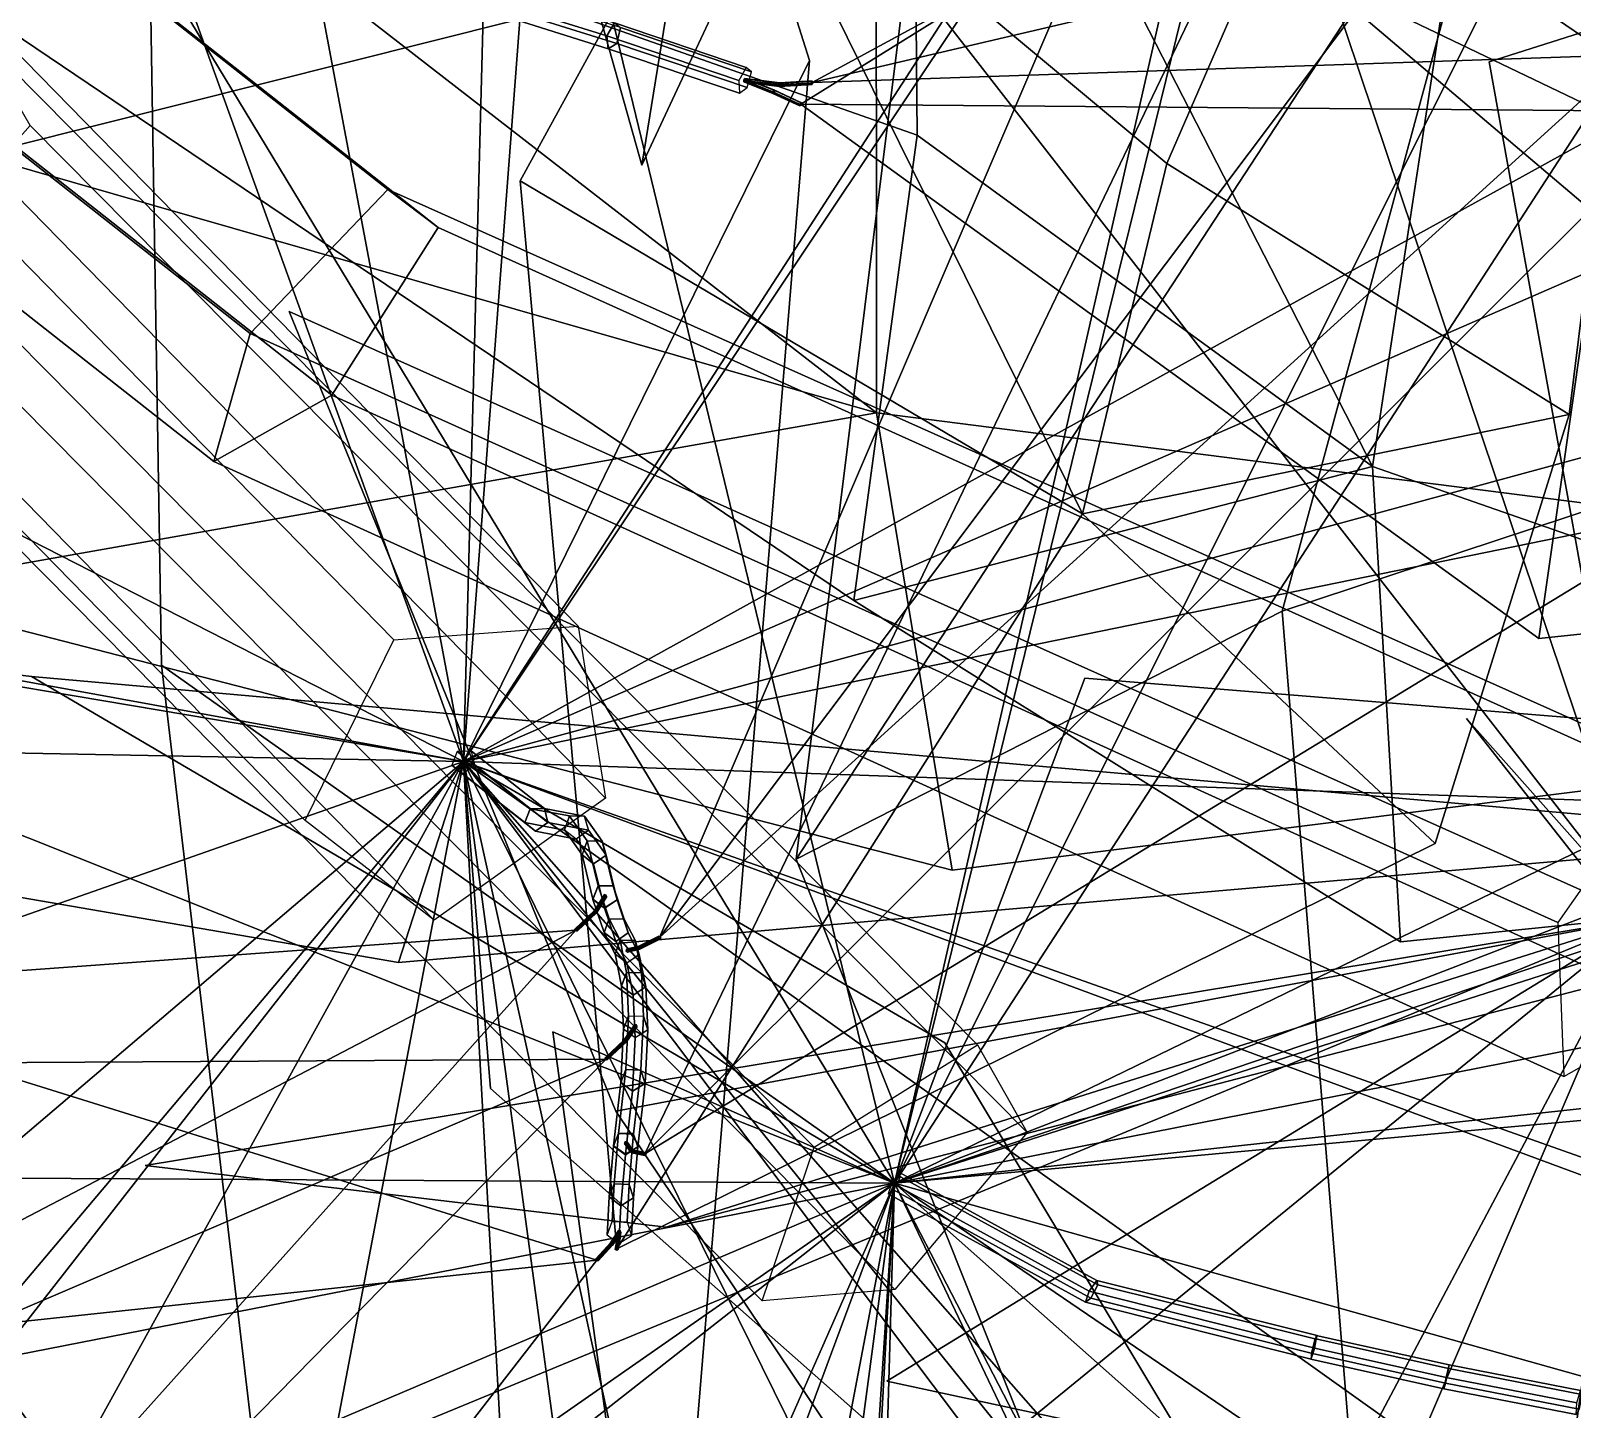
# Model space of a CAD drawing. Header units: metres. Extents: x -422 to 269, y -311 to 154.
# Drawn here: x 128.56 to 154.85, y -221.82 to -198.31 of the extents above; entities that cross this region are included whole.
import ezdxf

# ---------------------------------------------------------------- set-up
doc = ezdxf.new("R2010")
doc.units = ezdxf.units.M

msp = doc.modelspace()

# ---------------------------------------------------------------- linework, layer by layer
at = {"layer": 'coral-li_Intrnd', "color": 3}
for points in [[(114.0282, -184.7976, 537.6396), (134.6501, -201.0191, 545.933), (132.2999, -203.4733, 546.9768), (111.678, -187.2518, 538.6834)], [(114.8835, -185.4432, 534.2502), (135.5054, -201.6646, 542.5436), (134.6501, -201.0191, 545.933), (114.0282, -184.7976, 537.6396)], [(113.0699, -188.3023, 533.1677), (133.6918, -204.5238, 541.4611), (135.5054, -201.6646, 542.5436), (114.8835, -185.4432, 534.2502)], [(111.678, -187.2518, 538.6834), (132.2999, -203.4733, 546.9768), (131.6807, -205.6584, 544.2422), (111.0588, -189.437, 535.9489)], [(111.0588, -189.437, 535.9489), (131.6807, -205.6584, 544.2422), (133.6918, -204.5238, 541.4611), (113.0699, -188.3023, 533.1677)], [(122.9277, -196.6212, 485.042), (134.7501, -208.6966, 463.9868), (137.8966, -208.4634, 465.6243), (125.9061, -196.2074, 486.9379)], [(125.9061, -196.2074, 486.9379), (137.8966, -208.4634, 465.6243), (138.3589, -211.3991, 467.5747), (126.0947, -198.8492, 489.3089)], [(121.2478, -199.5226, 486.2236), (133.2383, -211.7786, 464.91), (134.7501, -208.6966, 463.9868), (122.9277, -196.6212, 485.042)], [(124.7593, -200.0053, 489.2169), (141.9223, -217.3534, 476.2458), (144.7081, -215.6092, 477.5998), (127.6453, -198.3667, 490.4904)], [(127.6453, -198.3667, 490.4904), (144.7081, -215.6092, 477.5998), (145.5522, -217.1019, 480.7136), (128.551, -199.9243, 493.5547)], [(126.0947, -198.8492, 489.3089), (138.3589, -211.3991, 467.5747), (135.4365, -213.4789, 467.1266), (123.1723, -200.9291, 488.8607)], [(123.1723, -200.9291, 488.8607), (135.4365, -213.4789, 467.1266), (133.2383, -211.7786, 464.91), (121.2478, -199.5226, 486.2236)], [(123.8734, -202.6236, 491.5464), (141.0364, -219.9717, 478.5753), (141.9223, -217.3534, 476.2458), (124.7593, -200.0053, 489.2169)], [(128.551, -199.9243, 493.5547), (145.5522, -217.1019, 480.7136), (143.2959, -219.7827, 481.313), (126.2332, -202.5401, 494.2036)], [(134.6501, -201.0191, 545.933), (156.5135, -210.7954, 557.7536), (154.6066, -213.5208, 559.0073), (132.2999, -203.4733, 546.9768)], [(135.5054, -201.6646, 542.5436), (157.8121, -211.7121, 554.5741), (156.5135, -210.7954, 557.7536), (134.6501, -201.0191, 545.933)], [(133.6918, -204.5238, 541.4611), (156.7199, -215.0128, 553.8331), (157.8121, -211.7121, 554.5741), (135.5054, -201.6646, 542.5436)], [(126.2332, -202.5401, 494.2036), (143.2959, -219.7827, 481.313), (141.0364, -219.9717, 478.5753), (123.8734, -202.6236, 491.5464)], [(132.2999, -203.4733, 546.9768), (154.6066, -213.5208, 559.0073), (154.7088, -216.1474, 556.6143), (131.6807, -205.6584, 544.2422)], [(131.6807, -205.6584, 544.2422), (154.7088, -216.1474, 556.6143), (156.7199, -215.0128, 553.8331), (133.6918, -204.5238, 541.4611)]]:
    msp.add_3dface(points, dxfattribs=at)
at = {"layer": 'coral-li_Leaf', "color": 3}
for points in [[(164.434, -180.301, 440.6852), (155.9403, -174.8747, 435.9138), (139.2848, -213.7786, 448.6687)], [(164.434, -180.301, 440.6852), (139.2848, -213.7786, 448.6687), (155.9403, -174.8747, 435.9138)], [(150.3257, -176.3147, 727.6476), (138.9841, -200.6021, 751.2706), (142.6259, -178.1101, 725.9176)], [(150.3257, -176.3147, 727.6476), (142.6259, -178.1101, 725.9176), (138.9841, -200.6021, 751.2706)], [(147.9365, -200.575, 369.3124), (158.2765, -176.7668, 347.2175), (140.4785, -194.3484, 369.1501)], [(147.9365, -200.575, 369.3124), (140.4785, -194.3484, 369.1501), (158.2765, -176.7668, 347.2175)], [(154.801, -204.853, 369.0269), (158.2765, -176.7668, 347.2175), (147.9365, -200.575, 369.3124)], [(154.801, -204.853, 369.0269), (147.9365, -200.575, 369.3124), (158.2765, -176.7668, 347.2175)], [(185.3113, -189.0283, 565.3973), (182.8347, -177.0024, 564.9059), (141.8842, -199.1936, 550.6661)], [(185.3113, -189.0283, 565.3973), (141.8842, -199.1936, 550.6661), (182.8347, -177.0024, 564.9059)], [(142.6259, -178.1101, 725.9176), (138.9841, -200.6021, 751.2706), (133.6053, -181.4691, 724.589)], [(142.6259, -178.1101, 725.9176), (133.6053, -181.4691, 724.589), (138.9841, -200.6021, 751.2706)], [(139.2848, -213.7786, 448.6687), (171.011, -184.9585, 442.4499), (164.434, -180.301, 440.6852)], [(139.2848, -213.7786, 448.6687), (164.434, -180.301, 440.6852), (171.011, -184.9585, 442.4499)], [(155.5637, -199.6781, 596.3804), (159.9138, -188.2433, 595.2313), (141.6915, -199.5627, 551.505)], [(155.5637, -199.6781, 596.3804), (141.6915, -199.5627, 551.505), (159.9138, -188.2433, 595.2313)], [(141.8842, -199.1936, 550.6661), (187.7474, -197.6353, 563.7755), (185.3113, -189.0283, 565.3973)], [(141.8842, -199.1936, 550.6661), (185.3113, -189.0283, 565.3973), (187.7474, -197.6353, 563.7755)], [(160.4986, -190.023, 694.9424), (157.2217, -205.7965, 716.7738), (153.8124, -193.7989, 691.9256)], [(160.4986, -190.023, 694.9424), (153.8124, -193.7989, 691.9256), (157.2217, -205.7965, 716.7738)], [(143.6749, -200.0892, 631.0791), (116.9084, -190.6794, 649.9719), (143.5912, -190.4221, 630.1004)], [(143.6749, -200.0892, 631.0791), (143.5912, -190.4221, 630.1004), (116.9084, -190.6794, 649.9719)], [(142.9868, -204.826, 603.4761), (125.834, -199.9098, 623.6126), (124.4763, -190.4844, 621.6798)], [(142.9868, -204.826, 603.4761), (124.4763, -190.4844, 621.6798), (125.834, -199.9098, 623.6126)], [(142.9868, -204.826, 603.4761), (124.4763, -190.4844, 621.6798), (142.9781, -193.7566, 602.1258)], [(142.9868, -204.826, 603.4761), (142.9781, -193.7566, 602.1258), (124.4763, -190.4844, 621.6798)], [(151.4421, -205.7424, 605.9479), (143.6749, -200.0892, 631.0791), (143.5912, -190.4221, 630.1004)], [(151.4421, -205.7424, 605.9479), (143.5912, -190.4221, 630.1004), (143.6749, -200.0892, 631.0791)], [(151.4421, -205.7424, 605.9479), (143.5912, -190.4221, 630.1004), (153.118, -194.7516, 605.0829)], [(151.4421, -205.7424, 605.9479), (153.118, -194.7516, 605.0829), (143.5912, -190.4221, 630.1004)], [(142.5965, -208.0308, 632.2065), (116.9084, -190.6794, 649.9719), (143.6749, -200.0892, 631.0791)], [(142.5965, -208.0308, 632.2065), (143.6749, -200.0892, 631.0791), (116.9084, -190.6794, 649.9719)], [(161.1089, -195.4103, 410.8528), (151.677, -191.1251, 406.7261), (139.0341, -217.4688, 439.8889)], [(161.1089, -195.4103, 410.8528), (139.0341, -217.4688, 439.8889), (151.677, -191.1251, 406.7261)], [(142.9868, -204.826, 603.4761), (142.9781, -193.7566, 602.1258), (174.4135, -208.8347, 574.9583)], [(142.9868, -204.826, 603.4761), (174.4135, -208.8347, 574.9583), (142.9781, -193.7566, 602.1258)], [(136.8029, -198.1367, 549.77), (119.7433, -202.4173, 594.1362), (122.6772, -193.8156, 594.3575)], [(136.8029, -198.1367, 549.77), (122.6772, -193.8156, 594.3575), (119.7433, -202.4173, 594.1362)], [(153.8124, -193.7989, 691.9256), (149.9014, -208.2104, 714.306), (141.6152, -212.4424, 711.5048)], [(153.8124, -193.7989, 691.9256), (141.6152, -212.4424, 711.5048), (149.9014, -208.2104, 714.306)], [(153.8124, -193.7989, 691.9256), (141.6152, -212.4424, 711.5048), (143.5195, -197.1215, 689.2107)], [(153.8124, -193.7989, 691.9256), (143.5195, -197.1215, 689.2107), (141.6152, -212.4424, 711.5048)], [(153.8124, -193.7989, 691.9256), (157.2217, -205.7965, 716.7738), (149.9014, -208.2104, 714.306)], [(153.8124, -193.7989, 691.9256), (149.9014, -208.2104, 714.306), (157.2217, -205.7965, 716.7738)], [(146.495, -206.5499, 395.5057), (140.4785, -194.3484, 369.1501), (136.9036, -200.8681, 395.2287)], [(146.495, -206.5499, 395.5057), (136.9036, -200.8681, 395.2287), (140.4785, -194.3484, 369.1501)], [(146.495, -206.5499, 395.5057), (147.9365, -200.575, 369.3124), (140.4785, -194.3484, 369.1501)], [(146.495, -206.5499, 395.5057), (140.4785, -194.3484, 369.1501), (147.9365, -200.575, 369.3124)], [(151.4421, -205.7424, 605.9479), (153.118, -194.7516, 605.0829), (169.5597, -212.0595, 567.8846)], [(151.4421, -205.7424, 605.9479), (169.5597, -212.0595, 567.8846), (153.118, -194.7516, 605.0829)], [(139.0341, -217.4688, 439.8889), (167.7665, -199.949, 412.625), (161.1089, -195.4103, 410.8528)], [(139.0341, -217.4688, 439.8889), (161.1089, -195.4103, 410.8528), (167.7665, -199.949, 412.625)], [(141.6915, -199.5627, 551.505), (154.2795, -208.6744, 596.6296), (155.5637, -199.6781, 596.3804)], [(141.6915, -199.5627, 551.505), (155.5637, -199.6781, 596.3804), (154.2795, -208.6744, 596.6296)], [(154.2795, -208.6744, 596.6296), (165.8538, -207.457, 624.1692), (155.5637, -199.6781, 596.3804)], [(154.2795, -208.6744, 596.6296), (155.5637, -199.6781, 596.3804), (165.8538, -207.457, 624.1692)], [(142.9868, -204.826, 603.4761), (125.7805, -207.8647, 625.1026), (125.834, -199.9098, 623.6126)], [(142.9868, -204.826, 603.4761), (125.834, -199.9098, 623.6126), (125.7805, -207.8647, 625.1026)], [(151.4421, -205.7424, 605.9479), (142.5965, -208.0308, 632.2065), (143.6749, -200.0892, 631.0791)], [(151.4421, -205.7424, 605.9479), (143.6749, -200.0892, 631.0791), (142.5965, -208.0308, 632.2065)], [(146.495, -206.5499, 395.5057), (154.801, -204.853, 369.0269), (147.9365, -200.575, 369.3124)], [(146.495, -206.5499, 395.5057), (147.9365, -200.575, 369.3124), (154.801, -204.853, 369.0269)], [(146.495, -206.5499, 395.5057), (136.9036, -200.8681, 395.2287), (138.5537, -219.0883, 435.4643)], [(146.495, -206.5499, 395.5057), (138.5537, -219.0883, 435.4643), (136.9036, -200.8681, 395.2287)], [(144.2723, -212.6285, 605.8279), (125.7805, -207.8647, 625.1026), (142.9868, -204.826, 603.4761)], [(144.2723, -212.6285, 605.8279), (142.9868, -204.826, 603.4761), (125.7805, -207.8647, 625.1026)], [(174.4135, -208.8347, 574.9583), (144.2723, -212.6285, 605.8279), (142.9868, -204.826, 603.4761)], [(174.4135, -208.8347, 574.9583), (142.9868, -204.826, 603.4761), (144.2723, -212.6285, 605.8279)], [(152.5131, -212.1748, 395.052), (154.801, -204.853, 369.0269), (146.495, -206.5499, 395.5057)], [(152.5131, -212.1748, 395.052), (146.495, -206.5499, 395.5057), (154.801, -204.853, 369.0269)], [(151.9211, -213.8495, 607.4003), (142.5965, -208.0308, 632.2065), (151.4421, -205.7424, 605.9479)], [(151.9211, -213.8495, 607.4003), (151.4421, -205.7424, 605.9479), (142.5965, -208.0308, 632.2065)], [(157.2217, -205.7965, 716.7738), (152.453, -239.559, 727.4468), (149.9014, -208.2104, 714.306)], [(157.2217, -205.7965, 716.7738), (149.9014, -208.2104, 714.306), (152.453, -239.559, 727.4468)], [(169.5597, -212.0595, 567.8846), (151.9211, -213.8495, 607.4003), (151.4421, -205.7424, 605.9479)], [(169.5597, -212.0595, 567.8846), (151.4421, -205.7424, 605.9479), (151.9211, -213.8495, 607.4003)], [(138.5537, -219.0883, 435.4643), (152.5131, -212.1748, 395.052), (146.495, -206.5499, 395.5057)], [(138.5537, -219.0883, 435.4643), (146.495, -206.5499, 395.5057), (152.5131, -212.1748, 395.052)], [(149.9014, -208.2104, 714.306), (152.453, -239.559, 727.4468), (141.6152, -212.4424, 711.5048)], [(149.9014, -208.2104, 714.306), (141.6152, -212.4424, 711.5048), (152.453, -239.559, 727.4468)], [(127.3443, -220.4424, 394.4506), (118.9953, -213.2855, 396.3019), (138.2136, -219.2778, 435.6509)], [(127.3443, -220.4424, 394.4506), (138.2136, -219.2778, 435.6509), (118.9953, -213.2855, 396.3019)], [(118.1013, -223.9748, 417.0608), (110.8488, -215.6206, 418.4616), (137.8554, -213.6531, 453.3955)], [(118.1013, -223.9748, 417.0608), (137.8554, -213.6531, 453.3955), (110.8488, -215.6206, 418.4616)], [(137.8554, -213.6531, 453.3955), (122.1775, -231.1473, 417.009), (118.1013, -223.9748, 417.0608)], [(137.8554, -213.6531, 453.3955), (118.1013, -223.9748, 417.0608), (122.1775, -231.1473, 417.009)], [(119.1187, -224.0979, 407.2563), (111.6856, -216.0029, 409.1471), (138.3721, -215.8492, 444.3808)], [(119.1187, -224.0979, 407.2563), (138.3721, -215.8492, 444.3808), (111.6856, -216.0029, 409.1471)], [(138.3721, -215.8492, 444.3808), (123.3414, -231.1681, 406.7613), (119.1187, -224.0979, 407.2563)], [(138.3721, -215.8492, 444.3808), (119.1187, -224.0979, 407.2563), (123.3414, -231.1681, 406.7613)], [(138.2136, -219.2778, 435.6509), (132.1949, -227.0433, 393.4693), (127.3443, -220.4424, 394.4506)], [(138.2136, -219.2778, 435.6509), (127.3443, -220.4424, 394.4506), (132.1949, -227.0433, 393.4693)], [(132.1949, -227.0433, 393.4693), (122.5225, -228.0207, 368.1387), (127.3443, -220.4424, 394.4506)], [(132.1949, -227.0433, 393.4693), (127.3443, -220.4424, 394.4506), (122.5225, -228.0207, 368.1387)]]:
    msp.add_3dface(points, dxfattribs=at)
at = {"layer": 'coral-li_Mrstm', "color": 3}
for points in [[(135.9411, -210.772, 465.8523), (136.6832, -182.5223, 452.6309), (130.988, -184.4766, 471.1493)], [(135.9411, -210.772, 465.8523), (130.988, -184.4766, 471.1493), (136.6832, -182.5223, 452.6309)], [(135.9411, -210.772, 465.8523), (141.8408, -198.819, 423.3811), (136.6832, -182.5223, 452.6309)], [(135.9411, -210.772, 465.8523), (136.6832, -182.5223, 452.6309), (141.8408, -198.819, 423.3811)], [(135.9411, -210.772, 465.8523), (126.5585, -184.8269, 464.1971), (137.7728, -186.672, 448.254)], [(135.9411, -210.772, 465.8523), (137.7728, -186.672, 448.254), (126.5585, -184.8269, 464.1971)], [(135.9411, -210.772, 465.8523), (137.7728, -186.672, 448.254), (162.57, -203.5373, 431.1024)], [(135.9411, -210.772, 465.8523), (162.57, -203.5373, 431.1024), (137.7728, -186.672, 448.254)], [(156.0703, -213.4488, 556.3506), (147.3, -187.3379, 554.0656), (156.5991, -187.5592, 571.2941)], [(156.0703, -213.4488, 556.3506), (156.5991, -187.5592, 571.2941), (147.3, -187.3379, 554.0656)], [(156.0703, -213.4488, 556.3506), (157.5318, -187.9786, 574.3098), (140.5372, -193.4867, 566.562)], [(156.0703, -213.4488, 556.3506), (140.5372, -193.4867, 566.562), (157.5318, -187.9786, 574.3098)], [(156.0703, -213.4488, 556.3506), (173.319, -192.044, 541.5953), (154.3851, -188.8018, 544.7866)], [(156.0703, -213.4488, 556.3506), (154.3851, -188.8018, 544.7866), (173.319, -192.044, 541.5953)], [(135.9411, -210.772, 465.8523), (148.7648, -190.9515, 480.2266), (163.1389, -198.9347, 469.5964)], [(135.9411, -210.772, 465.8523), (163.1389, -198.9347, 469.5964), (148.7648, -190.9515, 480.2266)], [(143.2935, -217.9674, 478.8818), (136.9174, -191.656, 473.3157), (155.8515, -192.9042, 468.4898)], [(143.2935, -217.9674, 478.8818), (155.8515, -192.9042, 468.4898), (136.9174, -191.656, 473.3157)], [(143.2935, -217.9674, 478.8818), (159.2751, -193.3539, 468.2908), (149.1943, -192.0246, 484.8979)], [(143.2935, -217.9674, 478.8818), (149.1943, -192.0246, 484.8979), (159.2751, -193.3539, 468.2908)], [(143.2935, -217.9674, 478.8818), (155.8515, -192.9042, 468.4898), (186.0596, -209.5366, 470.5761)], [(143.2935, -217.9674, 478.8818), (186.0596, -209.5366, 470.5761), (155.8515, -192.9042, 468.4898)], [(143.2935, -217.9674, 478.8818), (163.4281, -211.1597, 439.77), (159.2751, -193.3539, 468.2908)], [(143.2935, -217.9674, 478.8818), (159.2751, -193.3539, 468.2908), (163.4281, -211.1597, 439.77)], [(156.0703, -213.4488, 556.3506), (153.4314, -198.8391, 533.0372), (170.882, -193.2944, 539.9714)], [(156.0703, -213.4488, 556.3506), (170.882, -193.2944, 539.9714), (153.4314, -198.8391, 533.0372)], [(135.9411, -210.772, 465.8523), (162.0798, -196.3249, 474.877), (146.1344, -195.4997, 486.0238)], [(135.9411, -210.772, 465.8523), (146.1344, -195.4997, 486.0238), (162.0798, -196.3249, 474.877)], [(143.2935, -217.9674, 478.8818), (148.7204, -195.8946, 494.6064), (163.2923, -208.2563, 498.872)], [(143.2935, -217.9674, 478.8818), (163.2923, -208.2563, 498.872), (148.7204, -195.8946, 494.6064)], [(135.9411, -210.772, 465.8523), (173.836, -203.027, 443.8189), (162.0798, -196.3249, 474.877)], [(135.9411, -210.772, 465.8523), (162.0798, -196.3249, 474.877), (173.836, -203.027, 443.8189)], [(143.2935, -217.9674, 478.8818), (130.7907, -209.133, 451.6966), (130.5874, -196.9996, 466.9258)], [(143.2935, -217.9674, 478.8818), (130.5874, -196.9996, 466.9258), (130.7907, -209.133, 451.6966)], [(135.9411, -210.772, 465.8523), (109.0374, -206.2382, 450.7182), (111.7517, -198.4143, 468.3422)], [(135.9411, -210.772, 465.8523), (111.7517, -198.4143, 468.3422), (109.0374, -206.2382, 450.7182)], [(135.9411, -210.772, 465.8523), (139.5224, -227.0001, 412.003), (141.8408, -198.819, 423.3811)], [(135.9411, -210.772, 465.8523), (141.8408, -198.819, 423.3811), (139.5224, -227.0001, 412.003)], [(135.9411, -210.772, 465.8523), (163.1389, -198.9347, 469.5964), (175.0228, -225.2329, 450.6045)], [(135.9411, -210.772, 465.8523), (175.0228, -225.2329, 450.6045), (163.1389, -198.9347, 469.5964)], [(156.0703, -213.4488, 556.3506), (132.9682, -203.1006, 567.4469), (138.5382, -216.7387, 580.3436)], [(156.0703, -213.4488, 556.3506), (138.5382, -216.7387, 580.3436), (132.9682, -203.1006, 567.4469)], [(135.9411, -210.772, 465.8523), (163.2765, -211.7174, 416.5796), (173.836, -203.027, 443.8189)], [(135.9411, -210.772, 465.8523), (173.836, -203.027, 443.8189), (163.2765, -211.7174, 416.5796)], [(135.9411, -210.772, 465.8523), (162.57, -203.5373, 431.1024), (180.0814, -226.3964, 434.4926)], [(135.9411, -210.772, 465.8523), (180.0814, -226.3964, 434.4926), (162.57, -203.5373, 431.1024)], [(135.9411, -210.772, 465.8523), (108.7536, -205.8118, 466.2532), (112.3145, -210.3254, 447.537)], [(135.9411, -210.772, 465.8523), (112.3145, -210.3254, 447.537), (108.7536, -205.8118, 466.2532)], [(135.9411, -210.772, 465.8523), (119.9908, -229.6715, 428.8404), (109.0374, -206.2382, 450.7182)], [(135.9411, -210.772, 465.8523), (109.0374, -206.2382, 450.7182), (119.9908, -229.6715, 428.8404)], [(143.2935, -217.9674, 478.8818), (118.6369, -208.1422, 471.1722), (128.5684, -209.3222, 454.3401)], [(143.2935, -217.9674, 478.8818), (128.5684, -209.3222, 454.3401), (118.6369, -208.1422, 471.1722)], [(143.2935, -217.9674, 478.8818), (163.2923, -208.2563, 498.872), (176.1441, -240.3233, 498.6316)], [(143.2935, -217.9674, 478.8818), (176.1441, -240.3233, 498.6316), (163.2923, -208.2563, 498.872)], [(143.2935, -217.9674, 478.8818), (134.5983, -241.3802, 442.0346), (130.7907, -209.133, 451.6966)], [(143.2935, -217.9674, 478.8818), (130.7907, -209.133, 451.6966), (134.5983, -241.3802, 442.0346)], [(143.2935, -217.9674, 478.8818), (128.5684, -209.3222, 454.3401), (158.7299, -212.007, 437.7091)], [(143.2935, -217.9674, 478.8818), (158.7299, -212.007, 437.7091), (128.5684, -209.3222, 454.3401)], [(143.2935, -217.9674, 478.8818), (165.3509, -210.8835, 499.779), (146.5361, -209.3545, 504.5595)], [(143.2935, -217.9674, 478.8818), (146.5361, -209.3545, 504.5595), (165.3509, -210.8835, 499.779)], [(143.2935, -217.9674, 478.8818), (186.0596, -209.5366, 470.5761), (197.407, -233.1626, 482.9749)], [(143.2935, -217.9674, 478.8818), (197.407, -233.1626, 482.9749), (186.0596, -209.5366, 470.5761)], [(156.0703, -213.4488, 556.3506), (165.0875, -225.3356, 528.95), (153.0464, -210.0405, 529.4568)], [(156.0703, -213.4488, 556.3506), (153.0464, -210.0405, 529.4568), (165.0875, -225.3356, 528.95)], [(135.9411, -210.772, 465.8523), (112.3145, -210.3254, 447.537), (134.8329, -214.204, 421.6257)], [(135.9411, -210.772, 465.8523), (134.8329, -214.204, 421.6257), (112.3145, -210.3254, 447.537)], [(135.9411, -210.772, 465.8523), (117.0901, -234.9193, 471.7643), (114.83, -218.1814, 481.4556)], [(135.9411, -210.772, 465.8523), (114.83, -218.1814, 481.4556), (117.0901, -234.9193, 471.7643)], [(135.9411, -210.772, 465.8523), (138.2781, -253.2352, 452.7031), (117.0901, -234.9193, 471.7643)], [(135.9411, -210.772, 465.8523), (117.0901, -234.9193, 471.7643), (138.2781, -253.2352, 452.7031)], [(135.9411, -210.772, 465.8523), (119.5633, -224.7058, 483.2172), (121.5162, -236.8713, 468.0009)], [(135.9411, -210.772, 465.8523), (121.5162, -236.8713, 468.0009), (119.5633, -224.7058, 483.2172)], [(135.9411, -210.772, 465.8523), (141.4249, -251.2669, 427.045), (119.9908, -229.6715, 428.8404)], [(135.9411, -210.772, 465.8523), (119.9908, -229.6715, 428.8404), (141.4249, -251.2669, 427.045)], [(135.9411, -210.772, 465.8523), (121.5162, -236.8713, 468.0009), (129.986, -242.0091, 434.9043)], [(135.9411, -210.772, 465.8523), (129.986, -242.0091, 434.9043), (121.5162, -236.8713, 468.0009)], [(135.9411, -210.772, 465.8523), (129.986, -242.0091, 434.9043), (139.5224, -227.0001, 412.003)], [(135.9411, -210.772, 465.8523), (139.5224, -227.0001, 412.003), (129.986, -242.0091, 434.9043)], [(135.9411, -210.772, 465.8523), (134.8329, -214.204, 421.6257), (163.2765, -211.7174, 416.5796)], [(135.9411, -210.772, 465.8523), (163.2765, -211.7174, 416.5796), (134.8329, -214.204, 421.6257)], [(135.9411, -210.772, 465.8523), (175.0228, -225.2329, 450.6045), (166.3726, -251.2084, 441.0583)], [(135.9411, -210.772, 465.8523), (166.3726, -251.2084, 441.0583), (175.0228, -225.2329, 450.6045)], [(135.9411, -210.772, 465.8523), (166.3726, -251.2084, 441.0583), (138.2781, -253.2352, 452.7031)], [(135.9411, -210.772, 465.8523), (138.2781, -253.2352, 452.7031), (166.3726, -251.2084, 441.0583)], [(135.9411, -210.772, 465.8523), (144.1498, -215.5743, 491.8037), (152.7474, -229.8718, 481.5562)], [(135.9411, -210.772, 465.8523), (152.7474, -229.8718, 481.5562), (144.1498, -215.5743, 491.8037)], [(135.9411, -210.772, 465.8523), (152.7474, -229.8718, 481.5562), (154.6823, -248.7862, 452.7115)], [(135.9411, -210.772, 465.8523), (154.6823, -248.7862, 452.7115), (152.7474, -229.8718, 481.5562)], [(135.9411, -210.772, 465.8523), (154.6823, -248.7862, 452.7115), (141.4249, -251.2669, 427.045)], [(135.9411, -210.772, 465.8523), (141.4249, -251.2669, 427.045), (154.6823, -248.7862, 452.7115)], [(135.9411, -210.772, 465.8523), (180.0814, -226.3964, 434.4926), (172.0586, -236.5193, 462.1)], [(135.9411, -210.772, 465.8523), (172.0586, -236.5193, 462.1), (180.0814, -226.3964, 434.4926)], [(135.9411, -210.772, 465.8523), (172.0586, -236.5193, 462.1), (150.367, -228.7, 486.9207)], [(135.9411, -210.772, 465.8523), (150.367, -228.7, 486.9207), (172.0586, -236.5193, 462.1)], [(135.9411, -210.772, 465.8523), (150.367, -228.7, 486.9207), (136.4005, -216.3528, 492.5484)], [(135.9411, -210.772, 465.8523), (136.4005, -216.3528, 492.5484), (150.367, -228.7, 486.9207)], [(143.2935, -217.9674, 478.8818), (187.2875, -213.1911, 474.0653), (165.3509, -210.8835, 499.779)], [(143.2935, -217.9674, 478.8818), (165.3509, -210.8835, 499.779), (187.2875, -213.1911, 474.0653)], [(156.0703, -213.4488, 556.3506), (167.7164, -211.3619, 599.2632), (139.3961, -218.7198, 582.1883)], [(156.0703, -213.4488, 556.3506), (139.3961, -218.7198, 582.1883), (167.7164, -211.3619, 599.2632)], [(143.2935, -217.9674, 478.8818), (151.7815, -235.7842, 426.0951), (163.4281, -211.1597, 439.77)], [(143.2935, -217.9674, 478.8818), (163.4281, -211.1597, 439.77), (151.7815, -235.7842, 426.0951)], [(143.2935, -217.9674, 478.8818), (158.7299, -212.007, 437.7091), (187.0527, -213.9677, 443.5965)], [(143.2935, -217.9674, 478.8818), (187.0527, -213.9677, 443.5965), (158.7299, -212.007, 437.7091)], [(143.2935, -217.9674, 478.8818), (187.0527, -213.9677, 443.5965), (187.2875, -213.1911, 474.0653)], [(143.2935, -217.9674, 478.8818), (187.2875, -213.1911, 474.0653), (187.0527, -213.9677, 443.5965)], [(156.0703, -213.4488, 556.3506), (139.3961, -218.7198, 582.1883), (130.5107, -217.6644, 564.8931)], [(156.0703, -213.4488, 556.3506), (130.5107, -217.6644, 564.8931), (139.3961, -218.7198, 582.1883)], [(156.0703, -213.4488, 556.3506), (130.5869, -223.9645, 554.3667), (142.0934, -239.8058, 554.3959)], [(156.0703, -213.4488, 556.3506), (142.0934, -239.8058, 554.3959), (130.5869, -223.9645, 554.3667)], [(156.0703, -213.4488, 556.3506), (143.8056, -242.0711, 554.4165), (138.0685, -228.1478, 542.0708)], [(156.0703, -213.4488, 556.3506), (138.0685, -228.1478, 542.0708), (143.8056, -242.0711, 554.4165)], [(156.0703, -213.4488, 556.3506), (138.5382, -216.7387, 580.3436), (157.3485, -244.7453, 587.7814)], [(156.0703, -213.4488, 556.3506), (157.3485, -244.7453, 587.7814), (138.5382, -216.7387, 580.3436)], [(156.0703, -213.4488, 556.3506), (142.0934, -239.8058, 554.3959), (173.3935, -253.8586, 550.3541)], [(156.0703, -213.4488, 556.3506), (173.3935, -253.8586, 550.3541), (142.0934, -239.8058, 554.3959)], [(156.0703, -213.4488, 556.3506), (143.1613, -221.3458, 533.2223), (161.9684, -225.3995, 529.5876)], [(156.0703, -213.4488, 556.3506), (161.9684, -225.3995, 529.5876), (143.1613, -221.3458, 533.2223)], [(156.0703, -213.4488, 556.3506), (159.3209, -248.2714, 583.8879), (143.8056, -242.0711, 554.4165)], [(156.0703, -213.4488, 556.3506), (143.8056, -242.0711, 554.4165), (159.3209, -248.2714, 583.8879)], [(143.2935, -217.9674, 478.8818), (137.4616, -215.3852, 505.775), (140.1056, -234.6497, 503.4867)], [(143.2935, -217.9674, 478.8818), (140.1056, -234.6497, 503.4867), (137.4616, -215.3852, 505.775)], [(143.2935, -217.9674, 478.8818), (119.1238, -236.929, 473.4338), (116.2003, -217.8137, 475.7241)], [(143.2935, -217.9674, 478.8818), (116.2003, -217.8137, 475.7241), (119.1238, -236.929, 473.4338)], [(143.2935, -217.9674, 478.8818), (118.9712, -222.7236, 491.1181), (118.8927, -234.9745, 475.8454)], [(143.2935, -217.9674, 478.8818), (118.8927, -234.9745, 475.8454), (118.9712, -222.7236, 491.1181)], [(143.2935, -217.9674, 478.8818), (118.8927, -234.9745, 475.8454), (131.6688, -244.3435, 445.1451)], [(143.2935, -217.9674, 478.8818), (131.6688, -244.3435, 445.1451), (118.8927, -234.9745, 475.8454)], [(143.2935, -217.9674, 478.8818), (140.8707, -262.4133, 478.4692), (119.1238, -236.929, 473.4338)], [(143.2935, -217.9674, 478.8818), (119.1238, -236.929, 473.4338), (140.8707, -262.4133, 478.4692)], [(143.2935, -217.9674, 478.8818), (140.6783, -237.66, 502.9393), (126.2616, -225.2017, 498.9222)], [(143.2935, -217.9674, 478.8818), (126.2616, -225.2017, 498.9222), (140.6783, -237.66, 502.9393)], [(143.2935, -217.9674, 478.8818), (131.6688, -244.3435, 445.1451), (151.7815, -235.7842, 426.0951)], [(143.2935, -217.9674, 478.8818), (151.7815, -235.7842, 426.0951), (131.6688, -244.3435, 445.1451)], [(143.2935, -217.9674, 478.8818), (140.0079, -268.666, 454.4938), (134.5983, -241.3802, 442.0346)], [(143.2935, -217.9674, 478.8818), (134.5983, -241.3802, 442.0346), (140.0079, -268.666, 454.4938)], [(143.2935, -217.9674, 478.8818), (142.0213, -262.1599, 482.6771), (140.0079, -268.666, 454.4938)], [(143.2935, -217.9674, 478.8818), (140.0079, -268.666, 454.4938), (142.0213, -262.1599, 482.6771)], [(143.2935, -217.9674, 478.8818), (140.1056, -234.6497, 503.4867), (142.0213, -262.1599, 482.6771)], [(143.2935, -217.9674, 478.8818), (142.0213, -262.1599, 482.6771), (140.1056, -234.6497, 503.4867)], [(143.2935, -217.9674, 478.8818), (173.4262, -244.6859, 497.8456), (140.6783, -237.66, 502.9393)], [(143.2935, -217.9674, 478.8818), (140.6783, -237.66, 502.9393), (173.4262, -244.6859, 497.8456)], [(143.2935, -217.9674, 478.8818), (168.6317, -267.0214, 490.1781), (140.8707, -262.4133, 478.4692)], [(143.2935, -217.9674, 478.8818), (140.8707, -262.4133, 478.4692), (168.6317, -267.0214, 490.1781)], [(143.2935, -217.9674, 478.8818), (197.407, -233.1626, 482.9749), (173.4262, -244.6859, 497.8456)], [(143.2935, -217.9674, 478.8818), (173.4262, -244.6859, 497.8456), (197.407, -233.1626, 482.9749)], [(143.2935, -217.9674, 478.8818), (176.1441, -240.3233, 498.6316), (168.6317, -267.0214, 490.1781)], [(143.2935, -217.9674, 478.8818), (168.6317, -267.0214, 490.1781), (176.1441, -240.3233, 498.6316)]]:
    msp.add_3dface(points, dxfattribs=at)
at = {"layer": 'coral-li_Petiole', "color": 3}
for points in [[(136.3278, -197.4928, 548.879), (138.5156, -198.1768, 550.0163), (138.3863, -198.3979, 550.1321), (136.1985, -197.7138, 548.9948)], [(136.3685, -197.8428, 548.5902), (138.5563, -198.5268, 549.7275), (138.6201, -198.2561, 549.7677), (136.4323, -197.572, 548.6304)], [(136.1985, -197.7138, 548.9948), (138.3863, -198.3979, 550.1321), (138.4096, -198.6158, 549.9562), (136.2218, -197.9317, 548.8188)], [(136.2218, -197.9317, 548.8188), (138.4096, -198.6158, 549.9562), (138.5563, -198.5268, 549.7275), (136.3685, -197.8428, 548.5902)], [(138.5156, -198.1768, 550.0163), (140.7634, -198.9379, 551.0046), (140.6367, -199.1597, 551.1219), (138.3863, -198.3979, 550.1321)], [(138.6201, -198.2561, 549.7677), (140.851, -199.0121, 550.748), (140.7634, -198.9379, 551.0046), (138.5156, -198.1768, 550.0163)], [(138.3863, -198.3979, 550.1321), (140.6367, -199.1597, 551.1219), (140.6448, -199.3729, 550.939), (138.4096, -198.6158, 549.9562)], [(138.5563, -198.5268, 549.7275), (140.7793, -199.2803, 550.7045), (140.851, -199.0121, 550.748), (138.6201, -198.2561, 549.7677)], [(138.4096, -198.6158, 549.9562), (140.6448, -199.3729, 550.939), (140.7793, -199.2803, 550.7045), (138.5563, -198.5268, 549.7275)], [(140.7389, -199.1234, 550.9173), (141.2347, -199.3199, 551.1959), (141.2144, -199.3498, 551.211), (140.7186, -199.1534, 550.9324)], [(140.7186, -199.1534, 550.9324), (141.2144, -199.3498, 551.211), (141.2165, -199.3799, 551.186), (140.7207, -199.1834, 550.9073)], [(140.7207, -199.1834, 550.9073), (141.2165, -199.3799, 551.186), (141.2386, -199.3682, 551.155), (140.7428, -199.1718, 550.8763)], [(140.7345, -199.1574, 550.9364), (141.3312, -199.2351, 550.9343), (141.3274, -199.2637, 550.9078), (140.7307, -199.186, 550.9099)], [(140.7307, -199.186, 550.9099), (141.3274, -199.2637, 550.9078), (141.3294, -199.247, 550.8717), (140.7328, -199.1693, 550.8738)], [(140.7328, -199.1693, 550.8738), (141.3294, -199.247, 550.8717), (141.3345, -199.2085, 550.8768), (140.7378, -199.1307, 550.8788)], [(140.7389, -199.1234, 550.9173), (141.3356, -199.2012, 550.9152), (141.3312, -199.2351, 550.9343), (140.7345, -199.1574, 550.9364)], [(140.7378, -199.1307, 550.8788), (141.3345, -199.2085, 550.8768), (141.3356, -199.2012, 550.9152), (140.7389, -199.1234, 550.9173)], [(140.7538, -199.1347, 550.8829), (141.2496, -199.3312, 551.1615), (141.2347, -199.3199, 551.1959), (140.7389, -199.1234, 550.9173)], [(140.7428, -199.1718, 550.8763), (141.2386, -199.3682, 551.155), (141.2496, -199.3312, 551.1615), (140.7538, -199.1347, 550.8829)], [(141.3312, -199.2351, 550.9343), (141.8974, -199.1979, 550.6965), (141.8886, -199.2263, 550.6711), (141.3274, -199.2637, 550.9078)], [(141.3274, -199.2637, 550.9078), (141.8886, -199.2263, 550.6711), (141.8735, -199.209, 550.6385), (141.3294, -199.247, 550.8717)], [(141.3294, -199.247, 550.8717), (141.8735, -199.209, 550.6385), (141.8735, -199.1704, 550.6446), (141.3345, -199.2085, 550.8768)], [(141.3356, -199.2012, 550.9152), (141.8882, -199.1635, 550.6802), (141.8974, -199.1979, 550.6965), (141.3312, -199.2351, 550.9343)], [(141.3345, -199.2085, 550.8768), (141.8735, -199.1704, 550.6446), (141.8882, -199.1635, 550.6802), (141.3356, -199.2012, 550.9152)], [(141.2347, -199.3199, 551.1959), (141.6955, -199.5327, 551.5191), (141.6727, -199.5616, 551.5326), (141.2144, -199.3498, 551.211)], [(141.2144, -199.3498, 551.211), (141.6727, -199.5616, 551.5326), (141.6758, -199.592, 551.5082), (141.2165, -199.3799, 551.186)], [(141.2165, -199.3799, 551.186), (141.6758, -199.592, 551.5082), (141.7009, -199.5817, 551.4791), (141.2386, -199.3682, 551.155)], [(141.2496, -199.3312, 551.1615), (141.7128, -199.5451, 551.4863), (141.6955, -199.5327, 551.5191), (141.2347, -199.3199, 551.1959)], [(141.2386, -199.3682, 551.155), (141.7009, -199.5817, 551.4791), (141.7128, -199.5451, 551.4863), (141.2496, -199.3312, 551.1615)], [(135.7401, -210.8378, 465.8004), (136.9861, -211.8163, 462.2163), (137.0792, -211.581, 462.1844), (135.8332, -210.6024, 465.7685)], [(135.9228, -210.9828, 465.9035), (137.1688, -211.9613, 462.3194), (136.9861, -211.8163, 462.2163), (135.7401, -210.8378, 465.8004)], [(135.8332, -210.6024, 465.7685), (137.0792, -211.581, 462.1844), (137.3203, -211.5784, 462.2675), (136.0744, -210.5999, 465.8517)], [(136.1325, -210.8336, 465.9357), (137.3785, -211.8121, 462.3516), (137.1688, -211.9613, 462.3194), (135.9228, -210.9828, 465.9035)], [(136.0744, -210.5999, 465.8517), (137.3203, -211.5784, 462.2675), (137.3785, -211.8121, 462.3516), (136.1325, -210.8336, 465.9357)], [(136.9861, -211.8163, 462.2163), (137.6647, -211.9427, 458.3774), (137.7479, -211.7017, 458.3841), (137.0792, -211.581, 462.1844)], [(137.0792, -211.581, 462.1844), (137.7479, -211.7017, 458.3841), (137.999, -211.7049, 458.4287), (137.3203, -211.5784, 462.2675)], [(137.3203, -211.5784, 462.2675), (137.999, -211.7049, 458.4287), (138.0734, -211.9479, 458.45), (137.3785, -211.8121, 462.3516)], [(137.1688, -211.9613, 462.3194), (137.8637, -212.0971, 458.4178), (137.6647, -211.9427, 458.3774), (136.9861, -211.8163, 462.2163)], [(137.3785, -211.8121, 462.3516), (138.0734, -211.9479, 458.45), (137.8637, -212.0971, 458.4178), (137.1688, -211.9613, 462.3194)], [(137.6623, -211.942, 458.3959), (137.9614, -212.3663, 456.1325), (138.0492, -212.1291, 456.0996), (137.75, -211.7048, 458.363)], [(137.75, -211.7048, 458.363), (138.0492, -212.1291, 456.0996), (138.302, -212.1319, 456.1335), (138.0028, -211.7076, 458.397)], [(138.0028, -211.7076, 458.397), (138.302, -212.1319, 456.1335), (138.3728, -212.3709, 456.1877), (138.0736, -211.9465, 458.4511)], [(137.86, -212.0936, 458.4505), (138.1591, -212.5179, 456.187), (137.9614, -212.3663, 456.1325), (137.6623, -211.942, 458.3959)], [(138.0736, -211.9465, 458.4511), (138.3728, -212.3709, 456.1877), (138.1591, -212.5179, 456.187), (137.86, -212.0936, 458.4505)], [(137.9614, -212.3663, 456.1325), (138.1479, -213.1251, 453.9653), (138.2385, -212.8976, 453.8938), (138.0492, -212.1291, 456.0996)], [(138.0492, -212.1291, 456.0996), (138.2385, -212.8976, 453.8938), (138.4924, -212.9017, 453.9171), (138.302, -212.1319, 456.1335)], [(138.302, -212.1319, 456.1335), (138.4924, -212.9017, 453.9171), (138.5612, -213.1317, 454.0032), (138.3728, -212.3709, 456.1877)], [(138.1591, -212.5179, 456.187), (138.3451, -213.2718, 454.0335), (138.1479, -213.1251, 453.9653), (137.9614, -212.3663, 456.1325)], [(138.3728, -212.3709, 456.1877), (138.5612, -213.1317, 454.0032), (138.3451, -213.2718, 454.0335), (138.1591, -212.5179, 456.187)], [(138.1484, -213.1269, 453.9606), (138.3371, -213.6925, 451.7162), (138.4255, -213.4588, 451.6648), (138.2368, -212.8932, 453.9091)], [(138.2368, -212.8932, 453.9091), (138.4255, -213.4588, 451.6648), (138.6795, -213.4627, 451.6871), (138.4909, -212.8971, 453.9314)], [(138.4909, -212.8971, 453.9314), (138.6795, -213.4627, 451.6871), (138.7505, -213.6988, 451.7525), (138.5619, -213.1332, 453.9969)], [(138.347, -213.2773, 454.0152), (138.5357, -213.8429, 451.7708), (138.3371, -213.6925, 451.7162), (138.1484, -213.1269, 453.9606)], [(138.3328, -213.0677, 453.9749), (138.1642, -213.3412, 453.5977), (138.1738, -213.3185, 453.5769), (138.3425, -213.045, 453.9541)], [(138.3571, -213.0885, 453.9792), (138.1884, -213.362, 453.6019), (138.1642, -213.3412, 453.5977), (138.3328, -213.0677, 453.9749)], [(138.3425, -213.045, 453.9541), (138.1738, -213.3185, 453.5769), (138.2042, -213.3251, 453.5681), (138.3728, -213.0515, 453.9453)], [(138.3822, -213.0784, 453.9606), (138.2135, -213.3519, 453.5833), (138.1884, -213.362, 453.6019), (138.3571, -213.0885, 453.9792)], [(138.3728, -213.0515, 453.9453), (138.2042, -213.3251, 453.5681), (138.2135, -213.3519, 453.5833), (138.3822, -213.0784, 453.9606)], [(138.5619, -213.1332, 453.9969), (138.7505, -213.6988, 451.7525), (138.5357, -213.8429, 451.7708), (138.347, -213.2773, 454.0152)], [(138.1642, -213.3412, 453.5977), (137.8376, -213.6463, 453.4154), (137.8403, -213.6318, 453.3867), (138.1738, -213.3185, 453.5769)], [(138.1884, -213.362, 453.6019), (137.8593, -213.6702, 453.4167), (137.8376, -213.6463, 453.4154), (138.1642, -213.3412, 453.5977)], [(138.1738, -213.3185, 453.5769), (137.8403, -213.6318, 453.3867), (137.8636, -213.6465, 453.3701), (138.2042, -213.3251, 453.5681)], [(138.2135, -213.3519, 453.5833), (137.8756, -213.6703, 453.3883), (137.8593, -213.6702, 453.4167), (138.1884, -213.362, 453.6019)], [(138.2042, -213.3251, 453.5681), (137.8636, -213.6465, 453.3701), (137.8756, -213.6703, 453.3883), (138.2135, -213.3519, 453.5833)], [(138.3371, -213.6925, 451.7162), (138.5249, -214.0583, 449.4255), (138.6112, -213.8203, 449.3947), (138.4255, -213.4588, 451.6648)], [(138.4255, -213.4588, 451.6648), (138.6112, -213.8203, 449.3947), (138.8653, -213.8239, 449.416), (138.6795, -213.4627, 451.6871)], [(138.6795, -213.4627, 451.6871), (138.8653, -213.8239, 449.416), (138.9385, -214.0642, 449.4604), (138.7505, -213.6988, 451.7525)], [(138.5357, -213.8429, 451.7708), (138.725, -214.2113, 449.4663), (138.5249, -214.0583, 449.4255), (138.3371, -213.6925, 451.7162)], [(138.7505, -213.6988, 451.7525), (138.9385, -214.0642, 449.4604), (138.725, -214.2113, 449.4663), (138.5357, -213.8429, 451.7708)], [(138.5243, -214.0564, 449.4372), (138.6344, -214.6083, 447.1843), (138.7217, -214.3745, 447.1313), (138.6115, -213.8226, 449.3842)], [(138.6115, -213.8226, 449.3842), (138.7217, -214.3745, 447.1313), (138.9763, -214.3792, 447.1449), (138.8662, -213.8273, 449.3978)], [(138.7101, -214.0045, 449.4208), (138.9207, -213.9547, 448.975), (138.9286, -213.9242, 448.9821), (138.718, -213.9741, 449.4279)], [(138.7343, -214.0237, 449.4301), (138.9448, -213.9739, 448.9843), (138.9207, -213.9547, 448.975), (138.7101, -214.0045, 449.4208)], [(138.718, -213.9741, 449.4279), (138.9286, -213.9242, 448.9821), (138.9578, -213.9243, 448.9959), (138.7472, -213.9742, 449.4417)], [(138.7576, -214.0047, 449.4432), (138.9681, -213.9548, 448.9974), (138.9448, -213.9739, 448.9843), (138.7343, -214.0237, 449.4301)], [(138.7472, -213.9742, 449.4417), (138.9578, -213.9243, 448.9959), (138.9681, -213.9548, 448.9974), (138.7576, -214.0047, 449.4432)], [(138.8662, -213.8273, 449.3978), (138.9763, -214.3792, 447.1449), (139.0488, -214.6159, 447.2064), (138.9387, -214.064, 449.4594)], [(138.9207, -213.9547, 448.975), (139.2679, -213.7842, 448.6477), (139.2693, -213.7563, 448.6639), (138.9286, -213.9242, 448.9821)], [(138.9448, -213.9739, 448.9843), (139.2897, -213.8044, 448.6603), (139.2679, -213.7842, 448.6477), (138.9207, -213.9547, 448.975)], [(138.9286, -213.9242, 448.9821), (139.2693, -213.7563, 448.6639), (139.292, -213.759, 448.6867), (138.9578, -213.9243, 448.9959)], [(138.9681, -213.9548, 448.9974), (139.3048, -213.7886, 448.6848), (139.2897, -213.8044, 448.6603), (138.9448, -213.9739, 448.9843)], [(138.9578, -213.9243, 448.9959), (139.292, -213.759, 448.6867), (139.3048, -213.7886, 448.6848), (138.9681, -213.9548, 448.9974)], [(138.7242, -214.2077, 449.4841), (138.8343, -214.7596, 447.2311), (138.6344, -214.6083, 447.1843), (138.5243, -214.0564, 449.4372)], [(138.9387, -214.064, 449.4594), (139.0488, -214.6159, 447.2064), (138.8343, -214.7596, 447.2311), (138.7242, -214.2077, 449.4841)], [(138.6344, -214.6083, 447.1843), (138.6666, -215.3405, 444.9933), (138.7541, -215.1129, 444.9185), (138.7217, -214.3745, 447.1313)], [(138.7217, -214.3745, 447.1313), (138.7541, -215.1129, 444.9185), (139.009, -215.1193, 444.9244), (138.9763, -214.3792, 447.1449)], [(138.9763, -214.3792, 447.1449), (139.009, -215.1193, 444.9244), (139.0814, -215.351, 445.0028), (139.0488, -214.6159, 447.2064)], [(138.8343, -214.7596, 447.2311), (138.8666, -215.4898, 445.046), (138.6666, -215.3405, 444.9933), (138.6344, -214.6083, 447.1843)], [(139.0488, -214.6159, 447.2064), (139.0814, -215.351, 445.0028), (138.8666, -215.4898, 445.046), (138.8343, -214.7596, 447.2311)], [(138.6667, -215.3367, 445.0045), (138.6215, -216.2495, 442.8697), (138.7086, -216.0298, 442.7739), (138.7538, -215.1169, 444.9087)], [(138.8517, -215.2854, 444.99), (138.6734, -215.5448, 444.6072), (138.6823, -215.5212, 444.5871), (138.8606, -215.2619, 444.9698)], [(138.8762, -215.3063, 444.9926), (138.6978, -215.5656, 444.6099), (138.6734, -215.5448, 444.6072), (138.8517, -215.2854, 444.99)], [(138.8606, -215.2619, 444.9698), (138.6823, -215.5212, 444.5871), (138.7124, -215.5272, 444.5771), (138.8907, -215.2679, 444.9599)], [(138.9007, -215.2952, 444.9738), (138.7223, -215.5546, 444.591), (138.6978, -215.5656, 444.6099), (138.8762, -215.3063, 444.9926)], [(138.7538, -215.1169, 444.9087), (138.7086, -216.0298, 442.7739), (138.9635, -216.0386, 442.7722), (139.0087, -215.1257, 444.907)], [(138.8907, -215.2679, 444.9599), (138.7124, -215.5272, 444.5771), (138.7223, -215.5546, 444.591), (138.9007, -215.2952, 444.9738)], [(139.0087, -215.1257, 444.907), (138.9635, -216.0386, 442.7722), (139.0363, -216.2639, 442.867), (139.0815, -215.351, 445.0018)], [(138.6734, -215.5448, 444.6072), (138.3541, -215.8441, 444.4009), (138.3567, -215.8276, 444.3734), (138.6823, -215.5212, 444.5871)], [(138.6978, -215.5656, 444.6099), (138.3763, -215.8676, 444.4008), (138.3541, -215.8441, 444.4009), (138.6734, -215.5448, 444.6072)], [(138.6823, -215.5212, 444.5871), (138.3567, -215.8276, 444.3734), (138.3805, -215.8407, 444.3559), (138.7124, -215.5272, 444.5771)], [(138.7223, -215.5546, 444.591), (138.3928, -215.8654, 444.3726), (138.3763, -215.8676, 444.4008), (138.6978, -215.5656, 444.6099)], [(138.7124, -215.5272, 444.5771), (138.3805, -215.8407, 444.3559), (138.3928, -215.8654, 444.3726), (138.7223, -215.5546, 444.591)], [(138.867, -215.4834, 445.063), (138.8218, -216.3962, 442.9282), (138.6215, -216.2495, 442.8697), (138.6667, -215.3367, 445.0045)], [(139.0815, -215.351, 445.0018), (139.0363, -216.2639, 442.867), (138.8218, -216.3962, 442.9282), (138.867, -215.4834, 445.063)], [(138.6215, -216.2495, 442.8697), (138.4999, -217.3283, 440.8303), (138.5857, -217.1181, 440.7141), (138.7086, -216.0298, 442.7739)], [(138.7086, -216.0298, 442.7739), (138.5857, -217.1181, 440.7141), (138.8403, -217.1299, 440.7051), (138.9635, -216.0386, 442.7722)], [(138.9635, -216.0386, 442.7722), (138.8403, -217.1299, 440.7051), (138.9143, -217.3475, 440.8157), (139.0363, -216.2639, 442.867)], [(138.8218, -216.3962, 442.9282), (138.7007, -217.472, 440.8942), (138.4999, -217.3283, 440.8303), (138.6215, -216.2495, 442.8697)], [(139.0363, -216.2639, 442.867), (138.9143, -217.3475, 440.8157), (138.7007, -217.472, 440.8942), (138.8218, -216.3962, 442.9282)], [(138.4997, -217.3331, 440.8213), (138.422, -218.2021, 438.6692), (138.5082, -217.9806, 438.5766), (138.5859, -217.1116, 440.7287)], [(138.5859, -217.1116, 440.7287), (138.5082, -217.9806, 438.5766), (138.763, -217.99, 438.5712), (138.8407, -217.121, 440.7233)], [(138.8407, -217.121, 440.7233), (138.763, -217.99, 438.5712), (138.8366, -218.2173, 438.6604), (138.9144, -217.3484, 440.8125)], [(138.7004, -217.4814, 440.8739), (138.6227, -218.3504, 438.7218), (138.422, -218.2021, 438.6692), (138.4997, -217.3331, 440.8213)], [(138.9144, -217.3484, 440.8125), (138.8366, -218.2173, 438.6604), (138.6227, -218.3504, 438.7218), (138.7004, -217.4814, 440.8739)], [(138.683, -217.2891, 440.7894), (138.7862, -217.4341, 440.3269), (138.7964, -217.4043, 440.3198), (138.6932, -217.2594, 440.7823)], [(138.7081, -217.3061, 440.8003), (138.8114, -217.451, 440.3378), (138.7862, -217.4341, 440.3269), (138.683, -217.2891, 440.7894)], [(138.6932, -217.2594, 440.7823), (138.7964, -217.4043, 440.3198), (138.828, -217.4026, 440.3263), (138.7247, -217.2576, 440.7888)], [(138.7343, -217.2863, 440.8), (138.8376, -217.4313, 440.3375), (138.8114, -217.451, 440.3378), (138.7081, -217.3061, 440.8003)], [(138.7247, -217.2576, 440.7888), (138.828, -217.4026, 440.3263), (138.8376, -217.4313, 440.3375), (138.7343, -217.2863, 440.8)], [(138.7862, -217.4341, 440.3269), (139.0111, -217.4797, 439.8784), (139.0185, -217.4483, 439.8791), (138.7964, -217.4043, 440.3198)], [(138.7964, -217.4043, 440.3198), (139.0185, -217.4483, 439.8791), (139.0473, -217.445, 439.8932), (138.828, -217.4026, 440.3263)], [(138.828, -217.4026, 440.3263), (139.0473, -217.445, 439.8932), (139.0579, -217.4743, 439.9015), (138.8376, -217.4313, 440.3375)], [(138.8114, -217.451, 440.3378), (139.0352, -217.4961, 439.8922), (139.0111, -217.4797, 439.8784), (138.7862, -217.4341, 440.3269)], [(138.8376, -217.4313, 440.3375), (139.0579, -217.4743, 439.9015), (139.0352, -217.4961, 439.8922), (138.8114, -217.451, 440.3378)], [(143.2466, -217.9615, 478.6693), (146.6116, -219.8063, 477.8757), (146.7399, -219.628, 478.0053), (143.3749, -217.7833, 478.799)], [(143.3915, -217.8577, 479.0423), (146.7565, -219.7025, 478.2487), (146.6386, -219.9274, 478.2717), (143.2736, -218.0827, 479.0654)], [(143.3749, -217.7833, 478.799), (146.7399, -219.628, 478.0053), (146.7565, -219.7025, 478.2487), (143.3915, -217.8577, 479.0423)], [(138.422, -218.2021, 438.6692), (138.3887, -218.8508, 436.4291), (138.475, -218.6206, 436.3613), (138.5082, -217.9806, 438.5766)], [(138.6227, -218.3504, 438.7218), (138.5896, -219.0026, 436.47), (138.3887, -218.8508, 436.4291), (138.422, -218.2021, 438.6692)], [(138.5082, -217.9806, 438.5766), (138.475, -218.6206, 436.3613), (138.7299, -218.6279, 436.3596), (138.763, -217.99, 438.5712)], [(138.763, -217.99, 438.5712), (138.7299, -218.6279, 436.3596), (138.8036, -218.8628, 436.4264), (138.8366, -218.2173, 438.6604)], [(143.183, -218.1494, 478.8365), (146.548, -219.9941, 478.0428), (146.6116, -219.8063, 477.8757), (143.2466, -217.9615, 478.6693)], [(143.2736, -218.0827, 479.0654), (146.6386, -219.9274, 478.2717), (146.548, -219.9941, 478.0428), (143.183, -218.1494, 478.8365)], [(138.8366, -218.2173, 438.6604), (138.8036, -218.8628, 436.4264), (138.5896, -219.0026, 436.47), (138.6227, -218.3504, 438.7218)], [(138.4377, -219.0124, 435.9938), (138.1916, -219.278, 435.6675), (138.1981, -219.2559, 435.6448), (138.4474, -218.9862, 435.9775)], [(138.4474, -218.9862, 435.9775), (138.1981, -219.2559, 435.6448), (138.2258, -219.264, 435.6306), (138.4784, -218.9902, 435.9697)], [(138.4784, -218.9902, 435.9697), (138.2258, -219.264, 435.6306), (138.2368, -219.291, 435.6442), (138.4882, -219.0188, 435.981)], [(138.5727, -218.7979, 436.4196), (138.4377, -219.0124, 435.9938), (138.4474, -218.9862, 435.9775), (138.5824, -218.7718, 436.4034)], [(138.5976, -218.8182, 436.4219), (138.4626, -219.0327, 435.9961), (138.4377, -219.0124, 435.9938), (138.5727, -218.7979, 436.4196)], [(138.5824, -218.7718, 436.4034), (138.4474, -218.9862, 435.9775), (138.4784, -218.9902, 435.9697), (138.6134, -218.7757, 436.3955)], [(138.6232, -218.8043, 436.4068), (138.4882, -219.0188, 435.981), (138.4626, -219.0327, 435.9961), (138.5976, -218.8182, 436.4219)], [(138.6134, -218.7757, 436.3955), (138.4784, -218.9902, 435.9697), (138.4882, -219.0188, 435.981), (138.6232, -218.8043, 436.4068)], [(138.5544, -218.9448, 435.9388), (138.5273, -219.0952, 435.468), (138.5381, -219.0665, 435.4582), (138.5652, -218.9159, 435.9296)], [(138.5798, -218.9641, 435.9437), (138.5527, -219.1145, 435.4727), (138.5273, -219.0952, 435.468), (138.5544, -218.9448, 435.9388)], [(138.5652, -218.9159, 435.9296), (138.5381, -219.0665, 435.4582), (138.5703, -219.0678, 435.4568), (138.5975, -218.917, 435.9287)], [(138.6068, -218.9466, 435.9374), (138.5797, -219.0973, 435.4657), (138.5527, -219.1145, 435.4727), (138.5798, -218.9641, 435.9437)], [(138.5715, -218.8007, 436.4126), (138.5544, -218.9448, 435.9388), (138.5652, -218.9159, 435.9296), (138.5824, -218.7718, 436.4034)], [(138.5969, -218.82, 436.4175), (138.5798, -218.9641, 435.9437), (138.5544, -218.9448, 435.9388), (138.5715, -218.8007, 436.4126)], [(138.5824, -218.7718, 436.4034), (138.5652, -218.9159, 435.9296), (138.5975, -218.917, 435.9287), (138.6146, -218.7729, 436.4026)], [(138.5975, -218.917, 435.9287), (138.5703, -219.0678, 435.4568), (138.5797, -219.0973, 435.4657), (138.6068, -218.9466, 435.9374)], [(138.6239, -218.8025, 436.4113), (138.6068, -218.9466, 435.9374), (138.5798, -218.9641, 435.9437), (138.5969, -218.82, 436.4175)], [(138.6146, -218.7729, 436.4026), (138.5975, -218.917, 435.9287), (138.6068, -218.9466, 435.9374), (138.6239, -218.8025, 436.4113)], [(138.4626, -219.0327, 435.9961), (138.2154, -219.2998, 435.6674), (138.1916, -219.278, 435.6675), (138.4377, -219.0124, 435.9938)], [(138.4882, -219.0188, 435.981), (138.2368, -219.291, 435.6442), (138.2154, -219.2998, 435.6674), (138.4626, -219.0327, 435.9961)], [(146.6116, -219.8063, 477.8757), (150.4588, -220.78, 478.2444), (150.4989, -220.5672, 478.3793), (146.7399, -219.628, 478.0053)], [(146.7565, -219.7025, 478.2487), (150.4612, -220.6205, 478.6259), (150.3975, -220.8667, 478.6457), (146.6386, -219.9274, 478.2717)], [(146.7399, -219.628, 478.0053), (150.4989, -220.5672, 478.3793), (150.4612, -220.6205, 478.6259), (146.7565, -219.7025, 478.2487)], [(146.548, -219.9941, 478.0428), (150.3952, -220.9678, 478.4116), (150.4588, -220.78, 478.2444), (146.6116, -219.8063, 477.8757)], [(146.6386, -219.9274, 478.2717), (150.3975, -220.8667, 478.6457), (150.3952, -220.9678, 478.4116), (146.548, -219.9941, 478.0428)], [(150.4337, -220.7748, 478.2436), (152.6999, -221.2788, 478.1867), (152.7501, -221.0679, 478.3212), (150.484, -220.564, 478.378)], [(150.484, -220.564, 478.378), (152.7501, -221.0679, 478.3212), (152.7431, -221.1275, 478.5691), (150.4769, -220.6236, 478.6259)], [(150.395, -220.968, 478.4123), (152.6612, -221.4719, 478.3555), (152.6999, -221.2788, 478.1867), (150.4337, -220.7748, 478.2436)], [(150.4769, -220.6236, 478.6259), (152.7431, -221.1275, 478.5691), (152.6884, -221.3758, 478.5902), (150.4223, -220.8718, 478.647)], [(150.4223, -220.8718, 478.647), (152.6884, -221.3758, 478.5902), (152.6612, -221.4719, 478.3555), (150.395, -220.968, 478.4123)], [(152.6999, -221.2788, 478.1867), (154.9305, -221.7134, 477.8552), (154.9909, -221.5041, 477.988), (152.7501, -221.0679, 478.3212)], [(152.7501, -221.0679, 478.3212), (154.9909, -221.5041, 477.988), (155.0146, -221.5692, 478.2335), (152.7431, -221.1275, 478.5691)], [(152.6612, -221.4719, 478.3555), (154.9168, -221.9111, 478.0226), (154.9305, -221.7134, 477.8552), (152.6999, -221.2788, 478.1867)], [(152.7431, -221.1275, 478.5691), (155.0146, -221.5692, 478.2335), (154.969, -221.8193, 478.2547), (152.6884, -221.3758, 478.5902)], [(152.6884, -221.3758, 478.5902), (154.969, -221.8193, 478.2547), (154.9168, -221.9111, 478.0226), (152.6612, -221.4719, 478.3555)]]:
    msp.add_3dface(points, dxfattribs=at)

doc.saveas('drawing.dxf')
